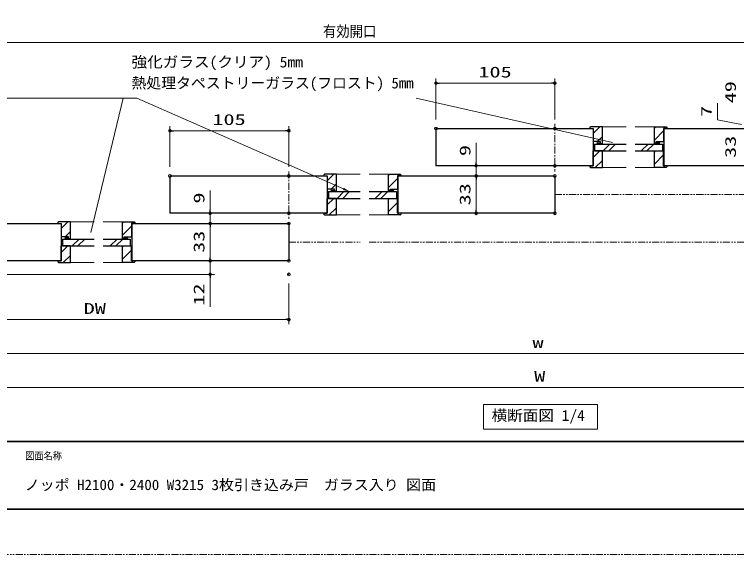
# Model space of a CAD drawing. Units: millimetres, scale not verified. Extents: x -1306 to 1306, y -607 to 607.
# Drawn here: x -883 to -245, y -594 to -117 of the extents above; entities that cross this region are included whole.
import ezdxf
from ezdxf.enums import TextEntityAlignment as Align

# ---------------------------------------------------------------- set-up
doc = ezdxf.new("R2010")
doc.units = ezdxf.units.MM
doc.header["$LTSCALE"] = 5
doc.header["$PDMODE"] = 32
doc.header["$PDSIZE"] = 2.5
for name, pattern in [('USER1', [2.5, 1.25, -0.25, 0.25, -0.25, 0.25, -0.25]), ('USER2', [0.375, 0.25, -0.125]), ('USER3', [2, 1.25, -0.25, 0.25, -0.25])]:
    doc.linetypes.add(name, pattern=pattern)
for name, color, linetype, lineweight in [('0-1_線(黄)', 2, 'Continuous', 15), ('0-3_陰線', 4, 'USER1', 9), ('0-8_二点鎖線', 4, 'USER1', 9), ('0-B_点線(水)', 6, 'USER2', 9), ('0-C_中心線', 3, 'USER3', 9), ('0-D_線(白)', 7, 'Continuous', 30), ('1-0_線(水)', 4, 'Continuous', 9), ('1-1_寸法線', 3, 'Continuous', 13), ('1-2_ハッチング', 6, 'Continuous', 9), ('1-4_DEFPOINTS', 7, 'Continuous', 5), ('1-5_0', 3, 'Continuous', 25), ('1-7_図面枠', 7, 'Continuous', 35)]:
    doc.layers.add(name, color=color, linetype=linetype, lineweight=lineweight)
doc.styles.add('ＭＳ ゴシック', font='')
doc.styles.get('ＭＳ ゴシック').set_extended_font_data('MS Gothic')

# ---------------------------------------------------------------- blocks, each defined once
blk = doc.blocks.new('_DOT')
at = {"layer": '1-5_0'}
blk.add_line((-2.5, 0), (-5, 0), dxfattribs=at)
for points in [[(0, 0), (-2.5, 0), (-2.48, 0.313)], [(0, 0), (-2.48, -0.313), (-2.5, 0)], [(0, 0), (-2.48, 0.313), (-2.421, 0.622)], [(0, 0), (-2.421, -0.622), (-2.48, -0.313)], [(0, 0), (-2.421, 0.622), (-2.324, 0.92)], [(0, 0), (-2.324, -0.92), (-2.421, -0.622)], [(0, 0), (-2.324, 0.92), (-2.191, 1.204)], [(0, 0), (-2.191, -1.204), (-2.324, -0.92)], [(0, 0), (-2.191, 1.204), (-2.023, 1.469)], [(0, 0), (-2.023, -1.469), (-2.191, -1.204)], [(0, 0), (-2.023, 1.469), (-1.822, 1.711)], [(0, 0), (-1.822, -1.711), (-2.023, -1.469)], [(0, 0), (-1.822, 1.711), (-1.594, 1.926)], [(0, 0), (-1.594, -1.926), (-1.822, -1.711)], [(0, 0), (-1.594, 1.926), (-1.34, 2.111)], [(0, 0), (-1.34, -2.111), (-1.594, -1.926)], [(0, 0), (-1.34, 2.111), (-1.064, 2.262)], [(0, 0), (-1.064, -2.262), (-1.34, -2.111)], [(0, 0), (-1.064, 2.262), (-0.773, 2.378)], [(0, 0), (-0.773, -2.378), (-1.064, -2.262)], [(0, 0), (-0.773, 2.378), (-0.468, 2.456)], [(0, 0), (-0.468, -2.456), (-0.773, -2.378)], [(0, 0), (-0.468, 2.456), (-0.157, 2.495)], [(0, 0), (-0.157, -2.495), (-0.468, -2.456)], [(0, 0), (-0.157, 2.495), (0.157, 2.495)], [(0, 0), (0.157, -2.495), (-0.157, -2.495)], [(0, 0), (0.157, 2.495), (0.468, 2.456)], [(0, 0), (0.468, 2.456), (0.773, 2.378)], [(0, 0), (0.773, 2.378), (1.064, 2.262)], [(0, 0), (1.064, 2.262), (1.34, 2.111)], [(0, 0), (1.34, 2.111), (1.594, 1.926)], [(0, 0), (1.594, 1.926), (1.822, 1.711)], [(0, 0), (1.822, 1.711), (2.023, 1.469)], [(0, 0), (2.023, 1.469), (2.191, 1.204)], [(0, 0), (2.191, 1.204), (2.324, 0.92)], [(0, 0), (2.324, 0.92), (2.421, 0.622)], [(0, 0), (2.421, 0.622), (2.48, 0.313)], [(0, 0), (2.48, 0.313), (2.5, 0)], [(0, 0), (0.468, -2.456), (0.157, -2.495)], [(0, 0), (0.773, -2.378), (0.468, -2.456)], [(0, 0), (1.064, -2.262), (0.773, -2.378)], [(0, 0), (1.34, -2.111), (1.064, -2.262)], [(0, 0), (1.594, -1.926), (1.34, -2.111)], [(0, 0), (1.822, -1.711), (1.594, -1.926)], [(0, 0), (2.023, -1.469), (1.822, -1.711)], [(0, 0), (2.191, -1.204), (2.023, -1.469)], [(0, 0), (2.324, -0.92), (2.191, -1.204)], [(0, 0), (2.421, -0.622), (2.324, -0.92)], [(0, 0), (2.48, -0.313), (2.421, -0.622)], [(0, 0), (2.5, 0), (2.48, -0.313)]]:
    blk.add_solid(points, dxfattribs=at)

msp = doc.modelspace()

# ---------------------------------------------------------------- linework, layer by layer
at = {"layer": '0-1_線(黄)'}
msp.add_lwpolyline([(-468.508, -461.344), (-367.658, -461.344), (-367.658, -483.179), (-468.508, -483.179)], close=True, dxfattribs=at)
at = {"layer": '0-3_陰線'}
msp.add_line((387.036, -594), (-1292.964, -594), dxfattribs=at)
at = {"layer": '0-8_二点鎖線'}
for p, q in [((-405.44, -275.844), (-13.435, -275.844)), ((-640.437, -317.844), (-577.439, -317.844)), ((-569.439, -317.844), (-13.435, -317.844))]:
    msp.add_line(p, q, dxfattribs=at)
at = {"layer": '0-B_点線(水)'}
for p, q in [((-367.79, -231.144), (-367.79, -229.044)), ((-367.165, -231.144), (-367.165, -229.044)), ((-366.54, -231.144), (-366.54, -229.044)), ((-365.915, -231.144), (-365.915, -229.044)), ((-365.29, -231.144), (-365.29, -229.044)), ((-315.908, -231.144), (-315.908, -229.044)), ((-315.283, -231.144), (-315.283, -229.044)), ((-314.658, -231.144), (-314.658, -229.044)), ((-314.033, -231.144), (-314.033, -229.044)), ((-313.408, -231.144), (-313.408, -229.044)), ((-602.787, -273.144), (-602.787, -271.044)), ((-602.162, -273.144), (-602.162, -271.044)), ((-601.537, -273.144), (-601.537, -271.044)), ((-600.912, -273.144), (-600.912, -271.044)), ((-600.287, -273.144), (-600.287, -271.044)), ((-550.905, -273.144), (-550.905, -271.044)), ((-550.28, -273.144), (-550.28, -271.044)), ((-549.655, -273.144), (-549.655, -271.044)), ((-549.03, -273.144), (-549.03, -271.044)), ((-548.405, -273.144), (-548.405, -271.044)), ((-837.784, -315.144), (-837.784, -313.044)), ((-837.159, -315.144), (-837.159, -313.044)), ((-836.534, -315.144), (-836.534, -313.044)), ((-835.909, -315.144), (-835.909, -313.044)), ((-835.284, -315.144), (-835.284, -313.044)), ((-785.902, -315.144), (-785.902, -313.044)), ((-785.277, -315.144), (-785.277, -313.044)), ((-784.652, -315.144), (-784.652, -313.044)), ((-784.027, -315.144), (-784.027, -313.044)), ((-783.402, -315.144), (-783.402, -313.044))]:
    msp.add_line(p, q, dxfattribs=at)
at = {"layer": '0-C_中心線'}
for p, q in [((-405.44, -213.349), (-405.44, -255.344)), ((-640.437, -255.345), (-640.437, -297.344))]:
    msp.add_line(p, q, dxfattribs=at)
at = {"layer": '0-D_線(白)'}
for p, q in [((-373.94, -215.844), (-374.44, -216.344)), ((-374.44, -216.344), (-374.44, -217.344)), ((-306.943, -215.844), (-306.443, -216.344)), ((-306.443, -216.344), (-306.443, -217.344)), ((-510.44, -217.344), (-371.44, -217.344)), ((-510.44, -217.344), (-510.44, -250.344)), ((-371.69, -217.344), (-371.69, -250.344)), ((-309.193, -217.344), (-309.193, -250.344)), ((-370.44, -231.144), (-342.441, -231.144)), ((-334.441, -231.144), (-310.443, -231.144)), ((-310.443, -231.144), (-310.443, -237.144)), ((-334.441, -237.144), (-309.443, -237.144)), ((-371.44, -250.344), (-510.44, -250.344)), ((-374.44, -250.344), (-374.44, -251.344)), ((-373.94, -251.844), (-374.44, -251.344)), ((-306.943, -251.844), (-306.443, -251.344)), ((-306.443, -250.344), (-306.443, -251.344)), ((-745.437, -259.344), (-606.437, -259.344)), ((-745.437, -259.344), (-745.437, -292.344)), ((-608.937, -257.844), (-609.437, -258.344)), ((-609.437, -258.344), (-609.437, -259.344)), ((-606.687, -259.344), (-606.687, -292.344)), ((-544.19, -259.344), (-544.19, -292.344)), ((-541.94, -257.844), (-541.44, -258.344)), ((-541.44, -258.344), (-541.44, -259.344)), ((-605.437, -273.144), (-577.439, -273.144)), ((-569.439, -273.144), (-545.44, -273.144)), ((-545.44, -273.144), (-545.44, -279.144)), ((-569.439, -279.144), (-544.44, -279.144)), ((-606.437, -292.344), (-745.437, -292.344)), ((-609.437, -292.344), (-609.437, -293.344)), ((-608.937, -293.844), (-609.437, -293.344)), ((-541.94, -293.844), (-541.44, -293.344)), ((-541.44, -292.344), (-541.44, -293.344)), ((-980.434, -301.344), (-841.434, -301.344)), ((-843.934, -299.844), (-844.434, -300.344)), ((-844.434, -300.344), (-844.434, -301.344)), ((-841.684, -301.344), (-841.684, -334.344)), ((-779.437, -301.344), (-640.437, -301.344)), ((-779.187, -301.344), (-779.187, -334.344)), ((-776.937, -299.844), (-776.437, -300.344)), ((-776.437, -300.344), (-776.437, -301.344)), ((-840.434, -315.144), (-812.436, -315.144)), ((-804.436, -315.144), (-780.437, -315.144)), ((-780.437, -315.144), (-780.437, -321.144)), ((-804.436, -321.144), (-779.437, -321.144)), ((-841.434, -334.344), (-980.434, -334.344)), ((-844.434, -334.344), (-844.434, -335.344)), ((-843.934, -335.844), (-844.434, -335.344)), ((-776.937, -335.844), (-776.437, -335.344)), ((-776.437, -334.344), (-776.437, -335.344))]:
    msp.add_line(p, q, dxfattribs=at)
for points in [[(-364.94, -230.544), (-363.44, -230.544), (-363.44, -215.844), (-373.94, -215.844)], [(-315.943, -230.544), (-317.443, -230.544), (-317.443, -215.844), (-306.943, -215.844)], [(-374.44, -217.344), (-371.44, -217.344), (-371.44, -229.044)], [(-309.443, -217.344), (-170.443, -217.344), (-170.443, -250.344), (-309.443, -250.344)], [(-306.443, -217.344), (-309.443, -217.344), (-309.443, -229.044)], [(-364.94, -230.544), (-364.94, -229.044), (-371.44, -229.044)], [(-364.94, -230.544), (-364.94, -229.044), (-367.94, -229.044)], [(-315.943, -230.544), (-315.943, -229.044), (-309.443, -229.044)], [(-315.943, -230.544), (-315.943, -229.044), (-312.943, -229.044)], [(-370.44, -231.144), (-370.44, -237.144), (-342.441, -237.144)], [(-374.44, -250.344), (-371.44, -250.344), (-371.44, -237.144)], [(-373.94, -251.844), (-363.44, -251.844), (-363.44, -237.144), (-371.44, -237.144)], [(-306.943, -251.844), (-317.443, -251.844), (-317.443, -237.144), (-309.443, -237.144)], [(-306.443, -250.344), (-309.443, -250.344), (-309.443, -237.144)], [(-609.437, -259.344), (-606.437, -259.344), (-606.437, -271.044)], [(-599.937, -272.544), (-598.437, -272.544), (-598.437, -257.844), (-608.937, -257.844)], [(-550.94, -272.544), (-552.44, -272.544), (-552.44, -257.844), (-541.94, -257.844)], [(-544.44, -259.344), (-405.44, -259.344), (-405.44, -292.344), (-544.44, -292.344)], [(-541.44, -259.344), (-544.44, -259.344), (-544.44, -271.044)], [(-599.937, -272.544), (-599.937, -271.044), (-606.437, -271.044)], [(-605.437, -273.144), (-605.437, -279.144), (-577.439, -279.144)], [(-599.937, -272.544), (-599.937, -271.044), (-602.937, -271.044)], [(-550.94, -272.544), (-550.94, -271.044), (-544.44, -271.044)], [(-550.94, -272.544), (-550.94, -271.044), (-547.94, -271.044)], [(-609.437, -292.344), (-606.437, -292.344), (-606.437, -279.144)], [(-608.937, -293.844), (-598.437, -293.844), (-598.437, -279.144), (-606.437, -279.144)], [(-541.94, -293.844), (-552.44, -293.844), (-552.44, -279.144), (-544.44, -279.144)], [(-541.44, -292.344), (-544.44, -292.344), (-544.44, -279.144)], [(-844.434, -301.344), (-841.434, -301.344), (-841.434, -313.044)], [(-834.934, -314.544), (-833.434, -314.544), (-833.434, -299.844), (-843.934, -299.844)], [(-785.937, -314.544), (-787.437, -314.544), (-787.437, -299.844), (-776.937, -299.844)], [(-640.437, -301.344), (-640.437, -334.344), (-779.437, -334.344)], [(-776.437, -301.344), (-779.437, -301.344), (-779.437, -313.044)], [(-834.934, -314.544), (-834.934, -313.044), (-841.434, -313.044)], [(-840.434, -315.144), (-840.434, -321.144), (-812.436, -321.144)], [(-834.934, -314.544), (-834.934, -313.044), (-837.934, -313.044)], [(-785.937, -314.544), (-785.937, -313.044), (-779.437, -313.044)], [(-785.937, -314.544), (-785.937, -313.044), (-782.937, -313.044)], [(-844.434, -334.344), (-841.434, -334.344), (-841.434, -321.144)], [(-843.934, -335.844), (-833.434, -335.844), (-833.434, -321.144), (-841.434, -321.144)], [(-776.937, -335.844), (-787.437, -335.844), (-787.437, -321.144), (-779.437, -321.144)], [(-776.437, -334.344), (-779.437, -334.344), (-779.437, -321.144)]]:
    msp.add_lwpolyline(points, dxfattribs=at)
at = {"layer": '1-0_線(水)'}
for p, q in [((-363.44, -215.844), (-342.441, -215.844)), ((-317.443, -215.844), (-334.441, -215.844)), ((-367.94, -229.044), (-367.94, -231.144)), ((-312.943, -229.044), (-312.943, -231.144)), ((-364.94, -230.544), (-364.94, -231.144)), ((-362.704, -237.144), (-356.704, -231.144)), ((-357.704, -237.144), (-351.704, -231.144)), ((-329.101, -237.144), (-323.101, -231.144)), ((-324.101, -237.144), (-318.101, -231.144)), ((-315.943, -230.544), (-315.943, -231.144)), ((-363.44, -251.844), (-342.441, -251.844)), ((-317.443, -251.844), (-334.441, -251.844)), ((-598.437, -257.844), (-577.439, -257.844)), ((-552.44, -257.844), (-569.439, -257.844)), ((-602.937, -271.044), (-602.937, -273.144)), ((-599.937, -272.544), (-599.937, -273.144)), ((-597.701, -279.144), (-591.701, -273.144)), ((-592.701, -279.144), (-586.701, -273.144)), ((-564.098, -279.144), (-558.098, -273.144)), ((-559.098, -279.144), (-553.098, -273.144)), ((-550.94, -272.544), (-550.94, -273.144)), ((-547.94, -271.044), (-547.94, -273.144)), ((-598.437, -293.844), (-577.439, -293.844)), ((-552.44, -293.844), (-569.439, -293.844)), ((-833.434, -299.844), (-812.436, -299.844)), ((-787.437, -299.844), (-804.436, -299.844)), ((-837.934, -313.044), (-837.934, -315.144)), ((-834.934, -314.544), (-834.934, -315.144)), ((-831.735, -321.144), (-825.735, -315.144)), ((-826.735, -321.144), (-820.735, -315.144)), ((-798.133, -321.144), (-792.133, -315.144)), ((-793.133, -321.144), (-787.133, -315.144)), ((-785.937, -314.544), (-785.937, -315.144)), ((-782.937, -313.044), (-782.937, -315.144)), ((-833.434, -335.844), (-812.436, -335.844)), ((-787.437, -335.844), (-804.436, -335.844))]:
    msp.add_line(p, q, dxfattribs=at)
at = {"layer": '1-1_寸法線'}
for p, q in [((-973.434, -141.344), (-202.437, -141.344)), ((-510.44, -209.344), (-510.44, -173.344)), ((-507.44, -177.344), (-408.44, -177.344)), ((-405.44, -209.344), (-405.44, -173.344)), ((-786.77, -190.56), (-815.289, -309.31)), ((-527.846, -190.56), (-354.409, -229.82)), ((-745.437, -251.344), (-745.437, -215.344)), ((-640.437, -251.344), (-640.437, -215.344)), ((-742.437, -219.344), (-643.437, -219.344)), ((-474.94, -247.344), (-474.94, -230.154)), ((-413.44, -250.344), (-478.94, -250.344)), ((-474.94, -259.344), (-474.94, -250.344)), ((-413.44, -259.344), (-478.94, -259.344)), ((-413.44, -259.344), (-478.94, -259.344)), ((-474.94, -262.344), (-474.94, -289.344)), ((-474.94, -262.344), (-474.94, -265.344)), ((-709.937, -289.344), (-709.937, -272.154)), ((-648.437, -292.344), (-713.937, -292.344)), ((-709.937, -301.344), (-709.937, -292.344)), ((-413.44, -292.344), (-478.94, -292.344)), ((-648.437, -301.344), (-713.937, -301.344)), ((-648.437, -301.344), (-713.937, -301.344)), ((-709.937, -304.344), (-709.937, -331.344)), ((-709.937, -304.344), (-709.937, -307.344)), ((-709.937, -331.344), (-709.937, -328.344)), ((-717.937, -334.344), (-713.937, -334.344)), ((-648.437, -334.344), (-713.937, -334.344)), ((-709.937, -334.344), (-709.937, -346.344)), ((-972.434, -346.344), (-705.937, -346.344)), ((-709.937, -349.344), (-709.937, -375.106)), ((-640.437, -354.344), (-640.437, -390.344)), ((-977.434, -386.344), (-643.437, -386.344)), ((-977.434, -416.344), (137.566, -416.344)), ((-994.434, -446.344), (158.566, -446.344))]:
    msp.add_line(p, q, dxfattribs=at)
for points in [[(-1030.333, -190.56), (-774.77, -190.56), (-592.222, -270.795)], [(-240.44, -213.844), (-261.712, -209.767), (-261.712, -195.1)]]:
    msp.add_lwpolyline(points, dxfattribs=at)
msp.add_solid([(-586.701, -273.144), (-592.63, -271.754), (-591.814, -269.836)], dxfattribs=at)
at = {"layer": '1-2_ハッチング'}
for p, q in [((-371.44, -221.766), (-365.518, -215.844)), ((-317.443, -217.01), (-316.277, -215.844)), ((-307.171, -217.344), (-306.443, -216.616)), ((-317.443, -227.616), (-309.443, -219.616)), ((-368.111, -229.044), (-363.44, -224.373)), ((-371.44, -242.98), (-365.604, -237.144)), ((-317.443, -238.223), (-316.364, -237.144)), ((-317.443, -248.83), (-309.443, -240.83)), ((-369.698, -251.844), (-363.44, -245.586)), ((-309.851, -251.844), (-308.351, -250.344)), ((-606.437, -263.766), (-600.515, -257.844)), ((-552.44, -259.01), (-551.274, -257.844)), ((-542.168, -259.344), (-541.44, -258.616)), ((-603.108, -271.044), (-598.437, -266.373)), ((-552.44, -269.616), (-544.44, -261.616)), ((-606.437, -284.98), (-600.602, -279.144)), ((-552.44, -280.223), (-551.361, -279.144)), ((-552.44, -290.83), (-544.44, -282.83)), ((-604.695, -293.844), (-598.437, -287.586)), ((-544.848, -293.844), (-543.348, -292.344)), ((-841.434, -305.766), (-835.512, -299.844)), ((-787.437, -301.01), (-786.272, -299.844)), ((-787.437, -311.616), (-779.437, -303.616)), ((-777.165, -301.344), (-776.437, -300.616)), ((-838.106, -313.044), (-833.434, -308.373)), ((-841.434, -326.98), (-835.599, -321.144)), ((-787.437, -322.223), (-786.358, -321.144)), ((-787.437, -332.83), (-779.437, -324.83)), ((-839.692, -335.844), (-833.434, -329.586)), ((-779.845, -335.844), (-778.345, -334.344))]:
    msp.add_line(p, q, dxfattribs=at)
at = {"layer": '1-4_DEFPOINTS'}
for p in [(-405.44, -177.344), (-510.44, -217.344), (-405.44, -217.344), (-640.437, -219.344), (-405.44, -250.344), (-745.437, -259.344), (-640.437, -259.344), (-474.94, -259.344), (-405.44, -259.344), (-640.437, -292.344), (-474.94, -292.344), (-405.44, -292.344), (-709.937, -301.344), (-640.437, -301.344), (-709.937, -334.344), (-709.937, -334.344), (-709.937, -334.344), (-640.437, -334.344), (-640.437, -346.344), (-640.437, -386.344)]:
    msp.add_point(p, dxfattribs=at)
at = {"layer": '1-7_図面枠'}
msp.add_line((-1252.964, -494), (347.036, -494), dxfattribs=at)
msp.add_lwpolyline([(-1252.964, -554), (347.036, -554), (347.036, 554), (-1252.964, 554)], close=True, dxfattribs=at)

# ---------------------------------------------------------------- block references
at = {"layer": '1-1_寸法線', "xscale": 0.6, "yscale": 0.6}
for p, rotation in [((-510.44, -177.344), 180), ((-745.437, -219.344), 180), ((-474.94, -250.344), 270), ((-474.94, -259.344), 90), ((-474.94, -259.344), 90), ((-709.937, -292.344), 270), ((-474.94, -292.344), 270), ((-709.937, -301.344), 90), ((-709.937, -301.344), 90), ((-709.937, -334.344), 270), ((-709.937, -334.344), 270), ((-709.937, -346.344), 90)]:
    msp.add_blockref('_DOT', p, dxfattribs=dict(at, rotation=rotation))
for p in [(-405.44, -177.344), (-640.437, -219.344), (-640.437, -386.344)]:
    msp.add_blockref('_DOT', p, dxfattribs=at)

# ---------------------------------------------------------------- texts
at = {"layer": '0-1_線(黄)', "style": 'ＭＳ ゴシック', "width": 1.05}
msp.add_text('横断面図 1/4', height=9.604, dxfattribs=at).set_placement((-461.261, -478.722), align=Align.BOTTOM_LEFT)
at = {"layer": '1-1_寸法線', "style": 'ＭＳ ゴシック'}
for s, height, width, p in [('有効開口', 9.604, 0.9, (-610.299, -139.195)), ('強化ガラス(クリア) 5mm', 9.621, 1.05, (-779.37, -166.31)), ('105', 9.604, 1.5, (-472.94, -175.195)), ('105', 9.604, 1.5, (-707.937, -217.195)), ('DW', 9.604, 1.5, (-821.626, -384.195)), ('w', 9.604, 1.5, (-425.172, -414.195)), ('W', 9.604, 1.5, (-423.648, -444.195))]:
    msp.add_text(s, height=height, dxfattribs=dict(at, width=width)).set_placement(p, align=Align.BOTTOM_LEFT)
msp.add_text('熱処理タペストリーガラス(フロスト) 5mm', height=9.621, dxfattribs=at).set_placement((-779.37, -184.881), align=Align.BOTTOM_LEFT)
at = {"layer": '1-1_寸法線', "style": 'ＭＳ ゴシック', "width": 1.5}
for s, p in [('49', (-242.59, -195.13)), ('7', (-263.862, -207.195)), ('33', (-242.59, -243.368)), ('9', (-477.09, -241.773)), ('33', (-477.09, -285.368)), ('9', (-712.087, -283.773)), ('33', (-712.087, -327.368)), ('12', (-712.087, -373.963))]:
    msp.add_text(s, height=9.604, rotation=90, dxfattribs=at).set_placement(p, align=Align.BOTTOM_LEFT)
at = {"layer": '1-7_図面枠', "style": 'ＭＳ ゴシック'}
for s, height, width, p in [('図面名称', 6.452, 0.9, (-873.367, -511.963)), ('ノッポ H2100・2400 W3215 3枚引き込み戸  ガラス入り 図面', 9.236, 1.05, (-873.76, -539.776))]:
    msp.add_text(s, height=height, dxfattribs=dict(at, width=width)).set_placement(p, align=Align.BOTTOM_LEFT)

doc.saveas('drawing.dxf')
